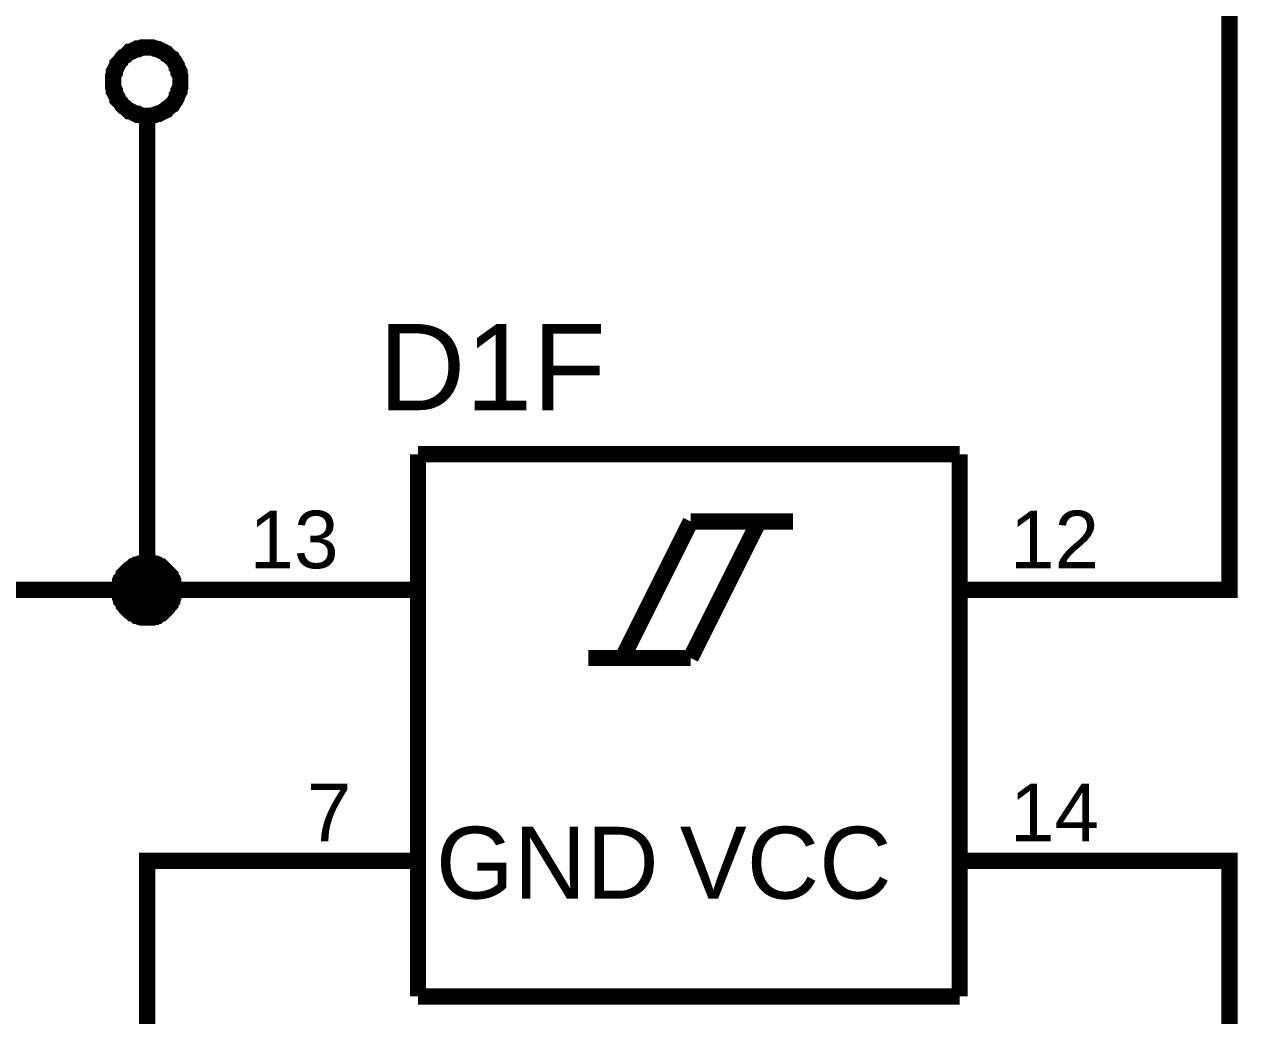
# Model space of a CAD drawing. Header units: millimetres. Extents: x -2024 to 917, y -725 to 13.
# Drawn here: x 527.29 to 549.69, y -646.65 to -628.36 of the extents above; entities that cross this region are included whole.
import ezdxf

# ---------------------------------------------------------------- set-up
doc = ezdxf.new("R2010")
doc.units = ezdxf.units.MM
doc.layers.add('Sheet', color=255, linetype='Continuous')
doc.styles.get("Standard").update_dxf_attribs({"font": 'arial.ttf'})

msp = doc.modelspace()

# ---------------------------------------------------------------- linework, layer by layer
at = {"layer": 'Sheet'}
for points, const_width in [([(547.053, -638.79), (549.536, -638.79), (549.536, -538.791)], 0.3), ([(528.93, -629.418), (528.93, -629.385), (528.93, -629.352), (528.93, -629.319), (528.946, -629.285), (528.946, -629.252), (528.963, -629.236), (528.963, -629.203), (528.979, -629.17), (528.996, -629.153), (529.013, -629.12), (529.013, -629.087), (529.029, -629.07), (529.062, -629.037), (529.079, -629.02), (529.095, -628.987), (529.112, -628.971), (529.128, -628.954), (529.162, -628.938), (529.178, -628.921), (529.211, -628.888), (529.228, -628.871), (529.261, -628.871), (529.294, -628.855), (529.31, -628.838), (529.344, -628.822), (529.377, -628.822), (529.393, -628.805), (529.426, -628.805), (529.459, -628.789), (529.493, -628.789), (529.526, -628.789), (529.559, -628.789)], 0.3), ([(529.559, -628.789), (529.526, -628.789), (529.493, -628.789), (529.459, -628.789), (529.426, -628.805), (529.393, -628.805), (529.377, -628.822), (529.344, -628.822), (529.31, -628.838), (529.294, -628.855), (529.261, -628.871), (529.228, -628.871), (529.211, -628.888), (529.178, -628.921), (529.162, -628.938), (529.128, -628.954), (529.112, -628.971), (529.095, -628.987), (529.079, -629.02), (529.062, -629.037), (529.029, -629.07), (529.013, -629.087), (529.013, -629.12), (528.996, -629.153), (528.979, -629.17), (528.963, -629.203), (528.963, -629.236), (528.946, -629.252), (528.946, -629.285), (528.93, -629.319), (528.93, -629.352), (528.93, -629.385), (528.93, -629.418)], 0.3), ([(529.559, -628.789), (529.559, -628.789)], 0.3), ([(529.559, -628.789), (529.592, -628.789), (529.625, -628.789), (529.658, -628.789), (529.691, -628.805), (529.708, -628.805), (529.741, -628.822), (529.774, -628.822), (529.807, -628.838), (529.824, -628.855), (529.857, -628.871), (529.873, -628.871), (529.906, -628.888), (529.923, -628.921), (529.956, -628.938), (529.973, -628.954), (529.989, -628.971), (530.022, -628.987), (530.039, -629.02), (530.055, -629.037), (530.072, -629.07), (530.088, -629.087), (530.105, -629.12), (530.105, -629.153), (530.121, -629.17), (530.138, -629.203), (530.138, -629.236), (530.155, -629.252), (530.155, -629.285), (530.171, -629.319), (530.171, -629.352), (530.171, -629.385), (530.171, -629.418)], 0.3), ([(530.171, -629.418), (530.171, -629.385), (530.171, -629.352), (530.171, -629.319), (530.155, -629.285), (530.155, -629.252), (530.138, -629.236), (530.138, -629.203), (530.121, -629.17), (530.105, -629.153), (530.105, -629.12), (530.088, -629.087), (530.072, -629.07), (530.055, -629.037), (530.039, -629.02), (530.022, -628.987), (529.989, -628.971), (529.973, -628.954), (529.956, -628.938), (529.923, -628.921), (529.906, -628.888), (529.873, -628.871), (529.857, -628.871), (529.824, -628.855), (529.807, -628.838), (529.774, -628.822), (529.741, -628.822), (529.708, -628.805), (529.691, -628.805), (529.658, -628.789), (529.625, -628.789), (529.592, -628.789), (529.559, -628.789)], 0.3), ([(529.559, -630.047), (529.526, -630.047), (529.493, -630.047), (529.459, -630.047), (529.426, -630.031), (529.393, -630.031), (529.377, -630.014), (529.344, -630.014), (529.31, -629.997), (529.294, -629.981), (529.261, -629.964), (529.228, -629.964), (529.211, -629.948), (529.178, -629.915), (529.162, -629.898), (529.128, -629.882), (529.112, -629.865), (529.095, -629.848), (529.079, -629.815), (529.062, -629.799), (529.029, -629.766), (529.013, -629.749), (529.013, -629.716), (528.996, -629.683), (528.979, -629.666), (528.963, -629.633), (528.963, -629.6), (528.946, -629.583), (528.946, -629.55), (528.93, -629.517), (528.93, -629.484), (528.93, -629.451), (528.93, -629.418)], 0.3), ([(528.93, -629.418), (528.93, -629.418)], 0.3), ([(528.93, -629.418), (528.93, -629.451), (528.93, -629.484), (528.93, -629.517), (528.946, -629.55), (528.946, -629.583), (528.963, -629.6), (528.963, -629.633), (528.979, -629.666), (528.996, -629.683), (529.013, -629.716), (529.013, -629.749), (529.029, -629.766), (529.062, -629.799), (529.079, -629.815), (529.095, -629.848), (529.112, -629.865), (529.128, -629.882), (529.162, -629.898), (529.178, -629.915), (529.211, -629.948), (529.228, -629.964), (529.261, -629.964), (529.294, -629.981), (529.31, -629.997), (529.344, -630.014), (529.377, -630.014), (529.393, -630.031), (529.426, -630.031), (529.459, -630.047), (529.493, -630.047), (529.526, -630.047), (529.559, -630.047)], 0.3), ([(530.171, -629.418), (530.171, -629.451), (530.171, -629.484), (530.171, -629.517), (530.155, -629.55), (530.155, -629.583), (530.138, -629.6), (530.138, -629.633), (530.121, -629.666), (530.105, -629.683), (530.105, -629.716), (530.088, -629.749), (530.072, -629.766), (530.055, -629.799), (530.039, -629.815), (530.022, -629.848), (529.989, -629.865), (529.973, -629.882), (529.956, -629.898), (529.923, -629.915), (529.906, -629.948), (529.873, -629.964), (529.857, -629.964), (529.824, -629.981), (529.807, -629.997), (529.774, -630.014), (529.741, -630.014), (529.708, -630.031), (529.691, -630.031), (529.658, -630.047), (529.625, -630.047), (529.592, -630.047), (529.559, -630.047)], 0.3), ([(529.559, -630.047), (529.592, -630.047), (529.625, -630.047), (529.658, -630.047), (529.691, -630.031), (529.708, -630.031), (529.741, -630.014), (529.774, -630.014), (529.807, -629.997), (529.824, -629.981), (529.857, -629.964), (529.873, -629.964), (529.906, -629.948), (529.923, -629.915), (529.956, -629.898), (529.973, -629.882), (529.989, -629.865), (530.022, -629.848), (530.039, -629.815), (530.055, -629.799), (530.072, -629.766), (530.088, -629.749), (530.105, -629.716), (530.105, -629.683), (530.121, -629.666), (530.138, -629.633), (530.138, -629.6), (530.155, -629.583), (530.155, -629.55), (530.171, -629.517), (530.171, -629.484), (530.171, -629.451), (530.171, -629.418)], 0.3), ([(530.171, -629.418), (530.171, -629.418), (530.171, -629.418), (530.171, -629.418), (530.171, -629.418), (530.171, -629.418), (530.171, -629.418), (530.171, -629.418), (530.171, -629.418), (530.171, -629.418), (530.171, -629.418), (530.171, -629.418), (530.171, -629.418), (530.171, -629.418), (530.171, -629.418), (530.171, -629.418), (530.171, -629.418), (530.171, -629.418), (530.171, -629.418), (530.171, -629.418), (530.171, -629.418), (530.171, -629.418), (530.171, -629.418), (530.171, -629.418), (530.171, -629.418), (530.171, -629.418), (530.171, -629.418), (530.171, -629.418), (530.171, -629.418), (530.171, -629.418), (530.171, -629.418), (530.171, -629.418), (530.171, -629.418)], 0.3), ([(530.171, -629.418), (530.171, -629.418)], 0.3), ([(529.559, -630.047), (529.559, -631.289)], 0.3), ([(529.559, -630.047), (529.559, -630.047)], 0.3), ([(529.559, -631.289), (529.559, -638.79)], 0.3), ([(534.557, -636.29), (544.554, -636.29)], 0.3), ([(534.557, -646.291), (534.557, -636.29)], 0.3), ([(544.554, -636.29), (544.554, -646.291)], 0.3), ([(538.331, -640.049), (539.589, -637.532)], 0.3), ([(539.589, -637.532), (541.476, -637.532)], 0.3), ([(539.589, -640.049), (540.847, -637.532)], 0.3), ([(529.046, -638.79), (529.046, -638.757), (529.046, -638.741), (529.046, -638.707), (529.062, -638.691), (529.062, -638.658), (529.062, -638.641), (529.079, -638.625), (529.079, -638.592), (529.095, -638.575), (529.112, -638.558), (529.128, -638.525), (529.128, -638.509), (529.145, -638.492), (529.162, -638.476), (529.178, -638.459), (529.195, -638.442), (529.211, -638.426), (529.228, -638.409), (529.261, -638.393), (529.277, -638.376), (529.294, -638.36), (529.31, -638.36), (529.344, -638.343), (529.36, -638.327), (529.377, -638.327), (529.41, -638.31), (529.426, -638.31), (529.459, -638.31), (529.476, -638.293), (529.509, -638.293), (529.526, -638.293), (529.559, -638.293)], 0.3), ([(529.046, -638.79), (529.046, -638.757), (529.046, -638.741), (529.046, -638.707), (529.062, -638.691), (529.062, -638.658), (529.062, -638.641), (529.079, -638.625), (529.079, -638.592), (529.095, -638.575), (529.112, -638.558), (529.128, -638.525), (529.128, -638.509), (529.145, -638.492), (529.162, -638.476), (529.178, -638.459), (529.195, -638.442), (529.211, -638.426), (529.228, -638.409), (529.261, -638.393), (529.277, -638.376), (529.294, -638.36), (529.31, -638.36), (529.344, -638.343), (529.36, -638.327), (529.377, -638.327), (529.41, -638.31), (529.426, -638.31), (529.459, -638.31), (529.476, -638.293), (529.509, -638.293), (529.526, -638.293), (529.559, -638.293)], 0.3), ([(529.046, -638.79), (529.046, -638.757), (529.046, -638.741), (529.046, -638.707), (529.062, -638.691), (529.062, -638.658), (529.062, -638.641), (529.079, -638.625), (529.079, -638.592), (529.095, -638.575), (529.112, -638.558), (529.128, -638.525), (529.128, -638.509), (529.145, -638.492), (529.162, -638.476), (529.178, -638.459), (529.195, -638.442), (529.211, -638.426), (529.228, -638.409), (529.261, -638.393), (529.277, -638.376), (529.294, -638.36), (529.31, -638.36), (529.344, -638.343), (529.36, -638.327), (529.377, -638.327), (529.41, -638.31), (529.426, -638.31), (529.459, -638.31), (529.476, -638.293), (529.509, -638.293), (529.526, -638.293), (529.559, -638.293)], 0.3), ([(529.046, -638.79), (529.046, -638.757), (529.046, -638.741), (529.046, -638.707), (529.062, -638.691), (529.062, -638.658), (529.062, -638.641), (529.079, -638.625), (529.079, -638.592), (529.095, -638.575), (529.112, -638.558), (529.128, -638.525), (529.128, -638.509), (529.145, -638.492), (529.162, -638.476), (529.178, -638.459), (529.195, -638.442), (529.211, -638.426), (529.228, -638.409), (529.261, -638.393), (529.277, -638.376), (529.294, -638.36), (529.31, -638.36), (529.344, -638.343), (529.36, -638.327), (529.377, -638.327), (529.41, -638.31), (529.426, -638.31), (529.459, -638.31), (529.476, -638.293), (529.509, -638.293), (529.526, -638.293), (529.559, -638.293)], 0.3), ([(529.559, -638.293), (529.559, -638.293)], 0.3), ([(529.559, -638.293), (529.592, -638.293), (529.608, -638.293), (529.642, -638.293), (529.658, -638.31), (529.691, -638.31), (529.708, -638.31), (529.724, -638.327), (529.757, -638.327), (529.774, -638.343), (529.79, -638.36), (529.824, -638.36), (529.84, -638.376), (529.857, -638.393), (529.873, -638.409), (529.89, -638.426), (529.906, -638.442), (529.923, -638.459), (529.939, -638.476), (529.956, -638.492), (529.973, -638.509), (529.989, -638.525), (529.989, -638.558), (530.006, -638.575), (530.022, -638.592), (530.022, -638.625), (530.039, -638.641), (530.039, -638.658), (530.039, -638.691), (530.055, -638.707), (530.055, -638.741), (530.055, -638.757), (530.055, -638.79)], 0.3), ([(529.559, -638.293), (529.559, -638.293)], 0.3), ([(529.559, -638.293), (529.592, -638.293), (529.608, -638.293), (529.642, -638.293), (529.658, -638.31), (529.691, -638.31), (529.708, -638.31), (529.724, -638.327), (529.757, -638.327), (529.774, -638.343), (529.79, -638.36), (529.824, -638.36), (529.84, -638.376), (529.857, -638.393), (529.873, -638.409), (529.89, -638.426), (529.906, -638.442), (529.923, -638.459), (529.939, -638.476), (529.956, -638.492), (529.973, -638.509), (529.989, -638.525), (529.989, -638.558), (530.006, -638.575), (530.022, -638.592), (530.022, -638.625), (530.039, -638.641), (530.039, -638.658), (530.039, -638.691), (530.055, -638.707), (530.055, -638.741), (530.055, -638.757), (530.055, -638.79)], 0.3), ([(529.559, -638.293), (529.559, -638.293)], 0.3), ([(529.559, -638.293), (529.592, -638.293), (529.608, -638.293), (529.642, -638.293), (529.658, -638.31), (529.691, -638.31), (529.708, -638.31), (529.724, -638.327), (529.757, -638.327), (529.774, -638.343), (529.79, -638.36), (529.824, -638.36), (529.84, -638.376), (529.857, -638.393), (529.873, -638.409), (529.89, -638.426), (529.906, -638.442), (529.923, -638.459), (529.939, -638.476), (529.956, -638.492), (529.973, -638.509), (529.989, -638.525), (529.989, -638.558), (530.006, -638.575), (530.022, -638.592), (530.022, -638.625), (530.039, -638.641), (530.039, -638.658), (530.039, -638.691), (530.055, -638.707), (530.055, -638.741), (530.055, -638.757), (530.055, -638.79)], 0.3), ([(529.559, -638.293), (529.559, -638.293)], 0.3), ([(529.559, -638.293), (529.592, -638.293), (529.608, -638.293), (529.642, -638.293), (529.658, -638.31), (529.691, -638.31), (529.708, -638.31), (529.724, -638.327), (529.757, -638.327), (529.774, -638.343), (529.79, -638.36), (529.824, -638.36), (529.84, -638.376), (529.857, -638.393), (529.873, -638.409), (529.89, -638.426), (529.906, -638.442), (529.923, -638.459), (529.939, -638.476), (529.956, -638.492), (529.973, -638.509), (529.989, -638.525), (529.989, -638.558), (530.006, -638.575), (530.022, -638.592), (530.022, -638.625), (530.039, -638.641), (530.039, -638.658), (530.039, -638.691), (530.055, -638.707), (530.055, -638.741), (530.055, -638.757), (530.055, -638.79)], 0.3), ([(529.046, -638.79), (529.046, -638.757), (529.046, -638.741), (529.046, -638.707), (529.062, -638.691), (529.062, -638.658), (529.062, -638.641), (529.079, -638.625), (529.079, -638.592), (529.095, -638.575), (529.112, -638.558), (529.128, -638.525), (529.128, -638.509), (529.145, -638.492), (529.162, -638.476), (529.178, -638.459), (529.195, -638.442), (529.211, -638.426), (529.228, -638.409), (529.261, -638.393), (529.277, -638.376), (529.294, -638.36), (529.31, -638.36), (529.344, -638.343), (529.36, -638.327), (529.377, -638.327), (529.41, -638.31), (529.426, -638.31), (529.459, -638.31), (529.476, -638.293), (529.509, -638.293), (529.526, -638.293), (529.559, -638.293)], 0.0991), ([(529.046, -638.79), (529.046, -638.757), (529.046, -638.741), (529.046, -638.707), (529.062, -638.691), (529.062, -638.658), (529.062, -638.641), (529.079, -638.625), (529.079, -638.592), (529.095, -638.575), (529.112, -638.558), (529.128, -638.525), (529.128, -638.509), (529.145, -638.492), (529.162, -638.476), (529.178, -638.459), (529.195, -638.442), (529.211, -638.426), (529.228, -638.409), (529.261, -638.393), (529.277, -638.376), (529.294, -638.36), (529.31, -638.36), (529.344, -638.343), (529.36, -638.327), (529.377, -638.327), (529.41, -638.31), (529.426, -638.31), (529.459, -638.31), (529.476, -638.293), (529.509, -638.293), (529.526, -638.293), (529.559, -638.293)], 0.0991), ([(529.046, -638.79), (529.046, -638.757), (529.046, -638.741), (529.046, -638.707), (529.062, -638.691), (529.062, -638.658), (529.062, -638.641), (529.079, -638.625), (529.079, -638.592), (529.095, -638.575), (529.112, -638.558), (529.128, -638.525), (529.128, -638.509), (529.145, -638.492), (529.162, -638.476), (529.178, -638.459), (529.195, -638.442), (529.211, -638.426), (529.228, -638.409), (529.261, -638.393), (529.277, -638.376), (529.294, -638.36), (529.31, -638.36), (529.344, -638.343), (529.36, -638.327), (529.377, -638.327), (529.41, -638.31), (529.426, -638.31), (529.459, -638.31), (529.476, -638.293), (529.509, -638.293), (529.526, -638.293), (529.559, -638.293)], 0.0991), ([(529.046, -638.79), (529.046, -638.757), (529.046, -638.741), (529.046, -638.707), (529.062, -638.691), (529.062, -638.658), (529.062, -638.641), (529.079, -638.625), (529.079, -638.592), (529.095, -638.575), (529.112, -638.558), (529.128, -638.525), (529.128, -638.509), (529.145, -638.492), (529.162, -638.476), (529.178, -638.459), (529.195, -638.442), (529.211, -638.426), (529.228, -638.409), (529.261, -638.393), (529.277, -638.376), (529.294, -638.36), (529.31, -638.36), (529.344, -638.343), (529.36, -638.327), (529.377, -638.327), (529.41, -638.31), (529.426, -638.31), (529.459, -638.31), (529.476, -638.293), (529.509, -638.293), (529.526, -638.293), (529.559, -638.293)], 0.0991), ([(529.559, -638.293), (529.559, -638.293)], 0.0991), ([(529.559, -638.293), (529.592, -638.293), (529.608, -638.293), (529.642, -638.293), (529.658, -638.31), (529.691, -638.31), (529.708, -638.31), (529.724, -638.327), (529.757, -638.327), (529.774, -638.343), (529.79, -638.36), (529.824, -638.36), (529.84, -638.376), (529.857, -638.393), (529.873, -638.409), (529.89, -638.426), (529.906, -638.442), (529.923, -638.459), (529.939, -638.476), (529.956, -638.492), (529.973, -638.509), (529.989, -638.525), (529.989, -638.558), (530.006, -638.575), (530.022, -638.592), (530.022, -638.625), (530.039, -638.641), (530.039, -638.658), (530.039, -638.691), (530.055, -638.707), (530.055, -638.741), (530.055, -638.757), (530.055, -638.79)], 0.0991), ([(529.559, -638.293), (529.559, -638.293)], 0.0991), ([(529.559, -638.293), (529.592, -638.293), (529.608, -638.293), (529.642, -638.293), (529.658, -638.31), (529.691, -638.31), (529.708, -638.31), (529.724, -638.327), (529.757, -638.327), (529.774, -638.343), (529.79, -638.36), (529.824, -638.36), (529.84, -638.376), (529.857, -638.393), (529.873, -638.409), (529.89, -638.426), (529.906, -638.442), (529.923, -638.459), (529.939, -638.476), (529.956, -638.492), (529.973, -638.509), (529.989, -638.525), (529.989, -638.558), (530.006, -638.575), (530.022, -638.592), (530.022, -638.625), (530.039, -638.641), (530.039, -638.658), (530.039, -638.691), (530.055, -638.707), (530.055, -638.741), (530.055, -638.757), (530.055, -638.79)], 0.0991), ([(529.559, -638.293), (529.559, -638.293)], 0.0991), ([(529.559, -638.293), (529.592, -638.293), (529.608, -638.293), (529.642, -638.293), (529.658, -638.31), (529.691, -638.31), (529.708, -638.31), (529.724, -638.327), (529.757, -638.327), (529.774, -638.343), (529.79, -638.36), (529.824, -638.36), (529.84, -638.376), (529.857, -638.393), (529.873, -638.409), (529.89, -638.426), (529.906, -638.442), (529.923, -638.459), (529.939, -638.476), (529.956, -638.492), (529.973, -638.509), (529.989, -638.525), (529.989, -638.558), (530.006, -638.575), (530.022, -638.592), (530.022, -638.625), (530.039, -638.641), (530.039, -638.658), (530.039, -638.691), (530.055, -638.707), (530.055, -638.741), (530.055, -638.757), (530.055, -638.79)], 0.0991), ([(529.559, -638.293), (529.559, -638.293)], 0.0991), ([(529.559, -638.293), (529.592, -638.293), (529.608, -638.293), (529.642, -638.293), (529.658, -638.31), (529.691, -638.31), (529.708, -638.31), (529.724, -638.327), (529.757, -638.327), (529.774, -638.343), (529.79, -638.36), (529.824, -638.36), (529.84, -638.376), (529.857, -638.393), (529.873, -638.409), (529.89, -638.426), (529.906, -638.442), (529.923, -638.459), (529.939, -638.476), (529.956, -638.492), (529.973, -638.509), (529.989, -638.525), (529.989, -638.558), (530.006, -638.575), (530.022, -638.592), (530.022, -638.625), (530.039, -638.641), (530.039, -638.658), (530.039, -638.691), (530.055, -638.707), (530.055, -638.741), (530.055, -638.757), (530.055, -638.79)], 0.0991), ([(527.06, -638.79), (529.559, -638.79), (532.058, -638.79)], 0.3), ([(529.559, -639.304), (529.526, -639.304), (529.509, -639.304), (529.476, -639.304), (529.459, -639.287), (529.426, -639.287), (529.41, -639.287), (529.377, -639.27), (529.36, -639.27), (529.344, -639.254), (529.31, -639.237), (529.294, -639.221), (529.277, -639.221), (529.261, -639.204), (529.228, -639.188), (529.211, -639.171), (529.195, -639.155), (529.178, -639.138), (529.162, -639.121), (529.145, -639.088), (529.128, -639.072), (529.128, -639.055), (529.112, -639.039), (529.095, -639.005), (529.079, -638.989), (529.079, -638.972), (529.062, -638.939), (529.062, -638.923), (529.062, -638.89), (529.046, -638.873), (529.046, -638.84), (529.046, -638.823), (529.046, -638.79)], 0.3), ([(529.046, -638.79), (529.046, -638.79)], 0.3), ([(529.559, -639.304), (529.526, -639.304), (529.509, -639.304), (529.476, -639.304), (529.459, -639.287), (529.426, -639.287), (529.41, -639.287), (529.377, -639.27), (529.36, -639.27), (529.344, -639.254), (529.31, -639.237), (529.294, -639.221), (529.277, -639.221), (529.261, -639.204), (529.228, -639.188), (529.211, -639.171), (529.195, -639.155), (529.178, -639.138), (529.162, -639.121), (529.145, -639.088), (529.128, -639.072), (529.128, -639.055), (529.112, -639.039), (529.095, -639.005), (529.079, -638.989), (529.079, -638.972), (529.062, -638.939), (529.062, -638.923), (529.062, -638.89), (529.046, -638.873), (529.046, -638.84), (529.046, -638.823), (529.046, -638.79)], 0.3), ([(529.046, -638.79), (529.046, -638.79)], 0.3), ([(529.559, -639.304), (529.526, -639.304), (529.509, -639.304), (529.476, -639.304), (529.459, -639.287), (529.426, -639.287), (529.41, -639.287), (529.377, -639.27), (529.36, -639.27), (529.344, -639.254), (529.31, -639.237), (529.294, -639.221), (529.277, -639.221), (529.261, -639.204), (529.228, -639.188), (529.211, -639.171), (529.195, -639.155), (529.178, -639.138), (529.162, -639.121), (529.145, -639.088), (529.128, -639.072), (529.128, -639.055), (529.112, -639.039), (529.095, -639.005), (529.079, -638.989), (529.079, -638.972), (529.062, -638.939), (529.062, -638.923), (529.062, -638.89), (529.046, -638.873), (529.046, -638.84), (529.046, -638.823), (529.046, -638.79)], 0.3), ([(529.046, -638.79), (529.046, -638.79)], 0.3), ([(529.559, -639.304), (529.526, -639.304), (529.509, -639.304), (529.476, -639.304), (529.459, -639.287), (529.426, -639.287), (529.41, -639.287), (529.377, -639.27), (529.36, -639.27), (529.344, -639.254), (529.31, -639.237), (529.294, -639.221), (529.277, -639.221), (529.261, -639.204), (529.228, -639.188), (529.211, -639.171), (529.195, -639.155), (529.178, -639.138), (529.162, -639.121), (529.145, -639.088), (529.128, -639.072), (529.128, -639.055), (529.112, -639.039), (529.095, -639.005), (529.079, -638.989), (529.079, -638.972), (529.062, -638.939), (529.062, -638.923), (529.062, -638.89), (529.046, -638.873), (529.046, -638.84), (529.046, -638.823), (529.046, -638.79)], 0.3), ([(529.046, -638.79), (529.046, -638.79)], 0.3), ([(530.055, -638.79), (530.055, -638.823), (530.055, -638.84), (530.055, -638.873), (530.039, -638.89), (530.039, -638.923), (530.039, -638.939), (530.022, -638.972), (530.022, -638.989), (530.006, -639.005), (529.989, -639.039), (529.989, -639.055), (529.973, -639.072), (529.956, -639.088), (529.939, -639.121), (529.923, -639.138), (529.906, -639.155), (529.89, -639.171), (529.873, -639.188), (529.857, -639.204), (529.84, -639.221), (529.824, -639.221), (529.79, -639.237), (529.774, -639.254), (529.757, -639.27), (529.724, -639.27), (529.708, -639.287), (529.691, -639.287), (529.658, -639.287), (529.642, -639.304), (529.608, -639.304), (529.592, -639.304), (529.559, -639.304)], 0.3), ([(530.055, -638.79), (530.055, -638.823), (530.055, -638.84), (530.055, -638.873), (530.039, -638.89), (530.039, -638.923), (530.039, -638.939), (530.022, -638.972), (530.022, -638.989), (530.006, -639.005), (529.989, -639.039), (529.989, -639.055), (529.973, -639.072), (529.956, -639.088), (529.939, -639.121), (529.923, -639.138), (529.906, -639.155), (529.89, -639.171), (529.873, -639.188), (529.857, -639.204), (529.84, -639.221), (529.824, -639.221), (529.79, -639.237), (529.774, -639.254), (529.757, -639.27), (529.724, -639.27), (529.708, -639.287), (529.691, -639.287), (529.658, -639.287), (529.642, -639.304), (529.608, -639.304), (529.592, -639.304), (529.559, -639.304)], 0.3), ([(530.055, -638.79), (530.055, -638.823), (530.055, -638.84), (530.055, -638.873), (530.039, -638.89), (530.039, -638.923), (530.039, -638.939), (530.022, -638.972), (530.022, -638.989), (530.006, -639.005), (529.989, -639.039), (529.989, -639.055), (529.973, -639.072), (529.956, -639.088), (529.939, -639.121), (529.923, -639.138), (529.906, -639.155), (529.89, -639.171), (529.873, -639.188), (529.857, -639.204), (529.84, -639.221), (529.824, -639.221), (529.79, -639.237), (529.774, -639.254), (529.757, -639.27), (529.724, -639.27), (529.708, -639.287), (529.691, -639.287), (529.658, -639.287), (529.642, -639.304), (529.608, -639.304), (529.592, -639.304), (529.559, -639.304)], 0.3), ([(530.055, -638.79), (530.055, -638.823), (530.055, -638.84), (530.055, -638.873), (530.039, -638.89), (530.039, -638.923), (530.039, -638.939), (530.022, -638.972), (530.022, -638.989), (530.006, -639.005), (529.989, -639.039), (529.989, -639.055), (529.973, -639.072), (529.956, -639.088), (529.939, -639.121), (529.923, -639.138), (529.906, -639.155), (529.89, -639.171), (529.873, -639.188), (529.857, -639.204), (529.84, -639.221), (529.824, -639.221), (529.79, -639.237), (529.774, -639.254), (529.757, -639.27), (529.724, -639.27), (529.708, -639.287), (529.691, -639.287), (529.658, -639.287), (529.642, -639.304), (529.608, -639.304), (529.592, -639.304), (529.559, -639.304)], 0.3), ([(530.055, -638.79), (530.055, -638.79), (530.055, -638.79), (530.055, -638.79), (530.055, -638.79), (530.055, -638.79), (530.055, -638.79), (530.055, -638.79), (530.055, -638.79), (530.055, -638.79), (530.055, -638.79), (530.055, -638.79), (530.055, -638.79), (530.055, -638.79), (530.055, -638.79), (530.055, -638.79), (530.055, -638.79), (530.055, -638.79), (530.055, -638.79), (530.055, -638.79), (530.055, -638.79), (530.055, -638.79), (530.055, -638.79), (530.055, -638.79), (530.055, -638.79), (530.055, -638.79), (530.055, -638.79), (530.055, -638.79), (530.055, -638.79), (530.055, -638.79), (530.055, -638.79), (530.055, -638.79), (530.055, -638.79)], 0.3), ([(530.055, -638.79), (530.055, -638.79)], 0.3), ([(530.055, -638.79), (530.055, -638.79), (530.055, -638.79), (530.055, -638.79), (530.055, -638.79), (530.055, -638.79), (530.055, -638.79), (530.055, -638.79), (530.055, -638.79), (530.055, -638.79), (530.055, -638.79), (530.055, -638.79), (530.055, -638.79), (530.055, -638.79), (530.055, -638.79), (530.055, -638.79), (530.055, -638.79), (530.055, -638.79), (530.055, -638.79), (530.055, -638.79), (530.055, -638.79), (530.055, -638.79), (530.055, -638.79), (530.055, -638.79), (530.055, -638.79), (530.055, -638.79), (530.055, -638.79), (530.055, -638.79), (530.055, -638.79), (530.055, -638.79), (530.055, -638.79), (530.055, -638.79), (530.055, -638.79)], 0.3), ([(530.055, -638.79), (530.055, -638.79)], 0.3), ([(530.055, -638.79), (530.055, -638.79), (530.055, -638.79), (530.055, -638.79), (530.055, -638.79), (530.055, -638.79), (530.055, -638.79), (530.055, -638.79), (530.055, -638.79), (530.055, -638.79), (530.055, -638.79), (530.055, -638.79), (530.055, -638.79), (530.055, -638.79), (530.055, -638.79), (530.055, -638.79), (530.055, -638.79), (530.055, -638.79), (530.055, -638.79), (530.055, -638.79), (530.055, -638.79), (530.055, -638.79), (530.055, -638.79), (530.055, -638.79), (530.055, -638.79), (530.055, -638.79), (530.055, -638.79), (530.055, -638.79), (530.055, -638.79), (530.055, -638.79), (530.055, -638.79), (530.055, -638.79), (530.055, -638.79)], 0.3), ([(530.055, -638.79), (530.055, -638.79)], 0.3), ([(530.055, -638.79), (530.055, -638.79), (530.055, -638.79), (530.055, -638.79), (530.055, -638.79), (530.055, -638.79), (530.055, -638.79), (530.055, -638.79), (530.055, -638.79), (530.055, -638.79), (530.055, -638.79), (530.055, -638.79), (530.055, -638.79), (530.055, -638.79), (530.055, -638.79), (530.055, -638.79), (530.055, -638.79), (530.055, -638.79), (530.055, -638.79), (530.055, -638.79), (530.055, -638.79), (530.055, -638.79), (530.055, -638.79), (530.055, -638.79), (530.055, -638.79), (530.055, -638.79), (530.055, -638.79), (530.055, -638.79), (530.055, -638.79), (530.055, -638.79), (530.055, -638.79), (530.055, -638.79), (530.055, -638.79)], 0.3), ([(530.055, -638.79), (530.055, -638.79)], 0.3), ([(534.557, -638.79), (532.058, -638.79)], 0.3), ([(544.554, -638.79), (547.053, -638.79)], 0.3), ([(529.559, -639.304), (529.526, -639.304), (529.509, -639.304), (529.476, -639.304), (529.459, -639.287), (529.426, -639.287), (529.41, -639.287), (529.377, -639.27), (529.36, -639.27), (529.344, -639.254), (529.31, -639.237), (529.294, -639.221), (529.277, -639.221), (529.261, -639.204), (529.228, -639.188), (529.211, -639.171), (529.195, -639.155), (529.178, -639.138), (529.162, -639.121), (529.145, -639.088), (529.128, -639.072), (529.128, -639.055), (529.112, -639.039), (529.095, -639.005), (529.079, -638.989), (529.079, -638.972), (529.062, -638.939), (529.062, -638.923), (529.062, -638.89), (529.046, -638.873), (529.046, -638.84), (529.046, -638.823), (529.046, -638.79)], 0.0991), ([(529.046, -638.79), (529.046, -638.79)], 0.0991), ([(529.559, -639.304), (529.526, -639.304), (529.509, -639.304), (529.476, -639.304), (529.459, -639.287), (529.426, -639.287), (529.41, -639.287), (529.377, -639.27), (529.36, -639.27), (529.344, -639.254), (529.31, -639.237), (529.294, -639.221), (529.277, -639.221), (529.261, -639.204), (529.228, -639.188), (529.211, -639.171), (529.195, -639.155), (529.178, -639.138), (529.162, -639.121), (529.145, -639.088), (529.128, -639.072), (529.128, -639.055), (529.112, -639.039), (529.095, -639.005), (529.079, -638.989), (529.079, -638.972), (529.062, -638.939), (529.062, -638.923), (529.062, -638.89), (529.046, -638.873), (529.046, -638.84), (529.046, -638.823), (529.046, -638.79)], 0.0991), ([(529.046, -638.79), (529.046, -638.79)], 0.0991), ([(529.559, -639.304), (529.526, -639.304), (529.509, -639.304), (529.476, -639.304), (529.459, -639.287), (529.426, -639.287), (529.41, -639.287), (529.377, -639.27), (529.36, -639.27), (529.344, -639.254), (529.31, -639.237), (529.294, -639.221), (529.277, -639.221), (529.261, -639.204), (529.228, -639.188), (529.211, -639.171), (529.195, -639.155), (529.178, -639.138), (529.162, -639.121), (529.145, -639.088), (529.128, -639.072), (529.128, -639.055), (529.112, -639.039), (529.095, -639.005), (529.079, -638.989), (529.079, -638.972), (529.062, -638.939), (529.062, -638.923), (529.062, -638.89), (529.046, -638.873), (529.046, -638.84), (529.046, -638.823), (529.046, -638.79)], 0.0991), ([(529.046, -638.79), (529.046, -638.79)], 0.0991), ([(529.559, -639.304), (529.526, -639.304), (529.509, -639.304), (529.476, -639.304), (529.459, -639.287), (529.426, -639.287), (529.41, -639.287), (529.377, -639.27), (529.36, -639.27), (529.344, -639.254), (529.31, -639.237), (529.294, -639.221), (529.277, -639.221), (529.261, -639.204), (529.228, -639.188), (529.211, -639.171), (529.195, -639.155), (529.178, -639.138), (529.162, -639.121), (529.145, -639.088), (529.128, -639.072), (529.128, -639.055), (529.112, -639.039), (529.095, -639.005), (529.079, -638.989), (529.079, -638.972), (529.062, -638.939), (529.062, -638.923), (529.062, -638.89), (529.046, -638.873), (529.046, -638.84), (529.046, -638.823), (529.046, -638.79)], 0.0991), ([(529.046, -638.79), (529.046, -638.79)], 0.0991), ([(530.055, -638.79), (530.055, -638.823), (530.055, -638.84), (530.055, -638.873), (530.039, -638.89), (530.039, -638.923), (530.039, -638.939), (530.022, -638.972), (530.022, -638.989), (530.006, -639.005), (529.989, -639.039), (529.989, -639.055), (529.973, -639.072), (529.956, -639.088), (529.939, -639.121), (529.923, -639.138), (529.906, -639.155), (529.89, -639.171), (529.873, -639.188), (529.857, -639.204), (529.84, -639.221), (529.824, -639.221), (529.79, -639.237), (529.774, -639.254), (529.757, -639.27), (529.724, -639.27), (529.708, -639.287), (529.691, -639.287), (529.658, -639.287), (529.642, -639.304), (529.608, -639.304), (529.592, -639.304), (529.559, -639.304)], 0.0991), ([(530.055, -638.79), (530.055, -638.823), (530.055, -638.84), (530.055, -638.873), (530.039, -638.89), (530.039, -638.923), (530.039, -638.939), (530.022, -638.972), (530.022, -638.989), (530.006, -639.005), (529.989, -639.039), (529.989, -639.055), (529.973, -639.072), (529.956, -639.088), (529.939, -639.121), (529.923, -639.138), (529.906, -639.155), (529.89, -639.171), (529.873, -639.188), (529.857, -639.204), (529.84, -639.221), (529.824, -639.221), (529.79, -639.237), (529.774, -639.254), (529.757, -639.27), (529.724, -639.27), (529.708, -639.287), (529.691, -639.287), (529.658, -639.287), (529.642, -639.304), (529.608, -639.304), (529.592, -639.304), (529.559, -639.304)], 0.0991), ([(530.055, -638.79), (530.055, -638.823), (530.055, -638.84), (530.055, -638.873), (530.039, -638.89), (530.039, -638.923), (530.039, -638.939), (530.022, -638.972), (530.022, -638.989), (530.006, -639.005), (529.989, -639.039), (529.989, -639.055), (529.973, -639.072), (529.956, -639.088), (529.939, -639.121), (529.923, -639.138), (529.906, -639.155), (529.89, -639.171), (529.873, -639.188), (529.857, -639.204), (529.84, -639.221), (529.824, -639.221), (529.79, -639.237), (529.774, -639.254), (529.757, -639.27), (529.724, -639.27), (529.708, -639.287), (529.691, -639.287), (529.658, -639.287), (529.642, -639.304), (529.608, -639.304), (529.592, -639.304), (529.559, -639.304)], 0.0991), ([(530.055, -638.79), (530.055, -638.823), (530.055, -638.84), (530.055, -638.873), (530.039, -638.89), (530.039, -638.923), (530.039, -638.939), (530.022, -638.972), (530.022, -638.989), (530.006, -639.005), (529.989, -639.039), (529.989, -639.055), (529.973, -639.072), (529.956, -639.088), (529.939, -639.121), (529.923, -639.138), (529.906, -639.155), (529.89, -639.171), (529.873, -639.188), (529.857, -639.204), (529.84, -639.221), (529.824, -639.221), (529.79, -639.237), (529.774, -639.254), (529.757, -639.27), (529.724, -639.27), (529.708, -639.287), (529.691, -639.287), (529.658, -639.287), (529.642, -639.304), (529.608, -639.304), (529.592, -639.304), (529.559, -639.304)], 0.0991), ([(530.055, -638.79), (530.055, -638.79), (530.055, -638.79), (530.055, -638.79), (530.055, -638.79), (530.055, -638.79), (530.055, -638.79), (530.055, -638.79), (530.055, -638.79), (530.055, -638.79), (530.055, -638.79), (530.055, -638.79), (530.055, -638.79), (530.055, -638.79), (530.055, -638.79), (530.055, -638.79), (530.055, -638.79), (530.055, -638.79), (530.055, -638.79), (530.055, -638.79), (530.055, -638.79), (530.055, -638.79), (530.055, -638.79), (530.055, -638.79), (530.055, -638.79), (530.055, -638.79), (530.055, -638.79), (530.055, -638.79), (530.055, -638.79), (530.055, -638.79), (530.055, -638.79), (530.055, -638.79), (530.055, -638.79)], 0.0991), ([(530.055, -638.79), (530.055, -638.79)], 0.0991), ([(530.055, -638.79), (530.055, -638.79), (530.055, -638.79), (530.055, -638.79), (530.055, -638.79), (530.055, -638.79), (530.055, -638.79), (530.055, -638.79), (530.055, -638.79), (530.055, -638.79), (530.055, -638.79), (530.055, -638.79), (530.055, -638.79), (530.055, -638.79), (530.055, -638.79), (530.055, -638.79), (530.055, -638.79), (530.055, -638.79), (530.055, -638.79), (530.055, -638.79), (530.055, -638.79), (530.055, -638.79), (530.055, -638.79), (530.055, -638.79), (530.055, -638.79), (530.055, -638.79), (530.055, -638.79), (530.055, -638.79), (530.055, -638.79), (530.055, -638.79), (530.055, -638.79), (530.055, -638.79), (530.055, -638.79)], 0.0991), ([(530.055, -638.79), (530.055, -638.79)], 0.0991), ([(530.055, -638.79), (530.055, -638.79), (530.055, -638.79), (530.055, -638.79), (530.055, -638.79), (530.055, -638.79), (530.055, -638.79), (530.055, -638.79), (530.055, -638.79), (530.055, -638.79), (530.055, -638.79), (530.055, -638.79), (530.055, -638.79), (530.055, -638.79), (530.055, -638.79), (530.055, -638.79), (530.055, -638.79), (530.055, -638.79), (530.055, -638.79), (530.055, -638.79), (530.055, -638.79), (530.055, -638.79), (530.055, -638.79), (530.055, -638.79), (530.055, -638.79), (530.055, -638.79), (530.055, -638.79), (530.055, -638.79), (530.055, -638.79), (530.055, -638.79), (530.055, -638.79), (530.055, -638.79), (530.055, -638.79)], 0.0991), ([(530.055, -638.79), (530.055, -638.79)], 0.0991), ([(530.055, -638.79), (530.055, -638.79), (530.055, -638.79), (530.055, -638.79), (530.055, -638.79), (530.055, -638.79), (530.055, -638.79), (530.055, -638.79), (530.055, -638.79), (530.055, -638.79), (530.055, -638.79), (530.055, -638.79), (530.055, -638.79), (530.055, -638.79), (530.055, -638.79), (530.055, -638.79), (530.055, -638.79), (530.055, -638.79), (530.055, -638.79), (530.055, -638.79), (530.055, -638.79), (530.055, -638.79), (530.055, -638.79), (530.055, -638.79), (530.055, -638.79), (530.055, -638.79), (530.055, -638.79), (530.055, -638.79), (530.055, -638.79), (530.055, -638.79), (530.055, -638.79), (530.055, -638.79), (530.055, -638.79)], 0.0991), ([(530.055, -638.79), (530.055, -638.79)], 0.0991), ([(537.702, -640.049), (539.589, -640.049)], 0.3), ([(532.058, -643.791), (529.559, -643.791), (529.559, -658.793), (535.799, -658.793)], 0.3), ([(534.557, -643.791), (532.058, -643.791)], 0.3), ([(547.053, -643.791), (549.536, -643.791), (549.536, -658.793), (543.296, -658.793)], 0.3), ([(544.554, -643.791), (547.053, -643.791)], 0.3), ([(544.554, -646.291), (534.557, -646.291)], 0.3)]:
    msp.add_lwpolyline(points, dxfattribs=dict(at, const_width=const_width))
at = {"layer": 'Sheet', "const_width": 0.508}
msp.add_lwpolyline([(529.332, -638.786, 1), (529.84, -638.786, 1)], format="xyb", close=True, dxfattribs=at)

# ---------------------------------------------------------------- texts
at = {"layer": 'Sheet'}
for s, height, p in [('D1F', 1.5897, (533.829, -635.478)), ('13', 1.0598, (531.446, -638.393)), ('12', 1.0598, (545.481, -638.393)), ('7', 1.06, (532.505, -643.427)), ('14', 1.0598, (545.481, -643.427)), ('GND', 1.3247, (534.888, -644.486)), ('VCC', 1.3247, (539.39, -644.486))]:
    msp.add_text(s, height=height, dxfattribs=at).set_placement(p)

doc.saveas('drawing.dxf')
